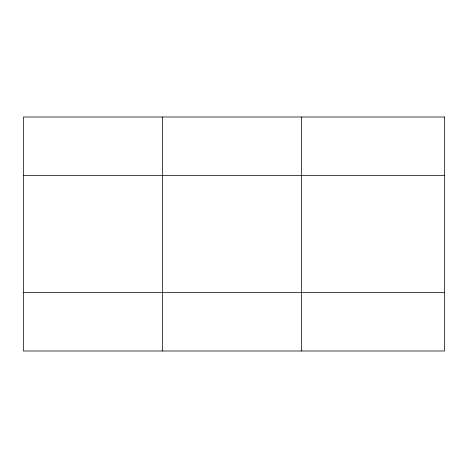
<?xml version="1.0" encoding="UTF-8"?>
<svg xmlns="http://www.w3.org/2000/svg" width="468" height="468" viewBox="0 0 468 468"><rect width="100%" height="100%" fill="white"/><g stroke="black" fill="none" stroke-linecap="round" stroke-linejoin="round"><path stroke-width="0.7" d="M162.396 351L162.396 117M301.392 351L301.392 117M23.4 175.5L444.6 175.5M23.4 292.5L444.6 292.5M444.6 117L23.4 117L23.4 351L444.6 351L444.6 117"/></g></svg>
